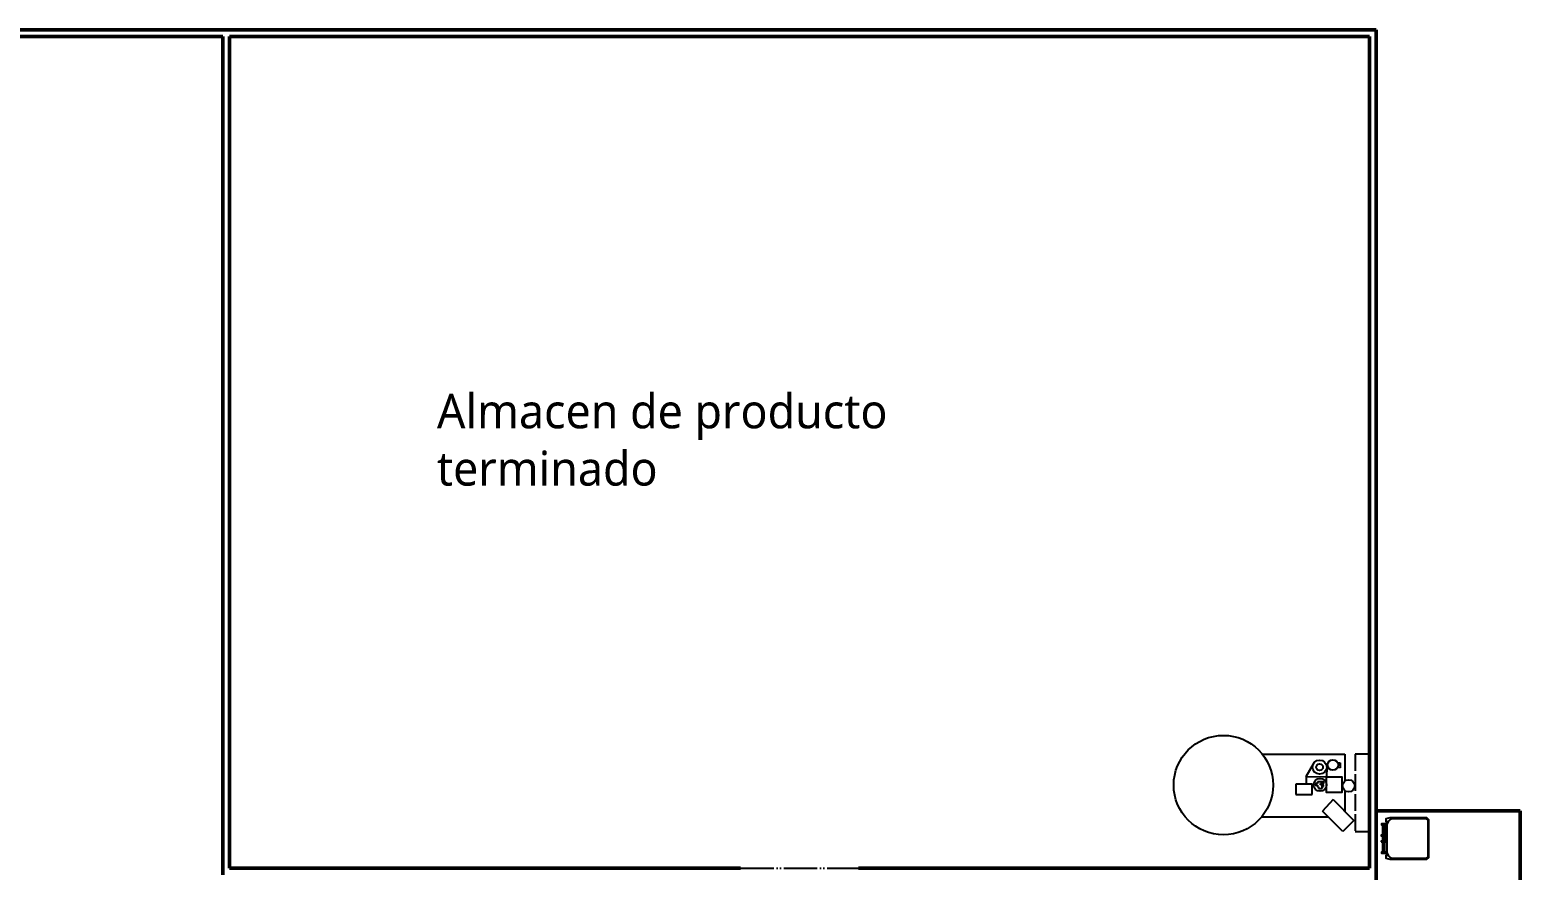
# Model space of a CAD drawing. Header units: millimetres. Extents: x 44692 to 174433, y -26273 to 14445.
# Drawn here: x 145464 to 168213, y -2151 to 10675 of the extents above; entities that cross this region are included whole.
import ezdxf

# ---------------------------------------------------------------- set-up
doc = ezdxf.new("R2010")
doc.units = ezdxf.units.MM
doc.header["$LTSCALE"] = 100
doc.linetypes.add('DASHEDX2', pattern=[3.048, 2.54, -0.508])
doc.linetypes.add('DIVIDEX2', pattern=[6.604, 5.08, -0.508, 0, -0.508, 0, -0.508])
for name, color, linetype in [('Area proceso', 90, 'DASHEDX2'), ('Maquinas', 200, 'Continuous'), ('Muebles', 112, 'Continuous'), ('Puertas', 43, 'DIVIDEX2'), ('rotulo', 211, 'Continuous')]:
    doc.layers.add(name, color=color, linetype=linetype)
doc.layers.add('Paredes', color=7, linetype='Continuous', lineweight=50)
doc.styles.add('OpenSans', font='OpenSans-Regular.ttf')

# ---------------------------------------------------------------- blocks, each defined once
blk = doc.blocks.new('MU11-9')
for points in [[(-0.043, 0.597), (-0.043, 0.583), (-0.171, 0.583), (-0.171, 0.594), (-0.178, 0.594), (-0.185, 0.594), (-0.185, 0.536, 0.065352), (-0.214, 0.523), (-0.213, 0.539), (-0.246, 0.539), (-0.258, 0.491), (-0.258, 0.025), (-0.236, 0), (0, 0), (0.236, 0), (0.258, 0.025), (0.258, 0.491), (0.246, 0.539), (0.213, 0.539), (0.214, 0.523, 0.065352), (0.185, 0.536), (0.185, 0.594), (0.178, 0.594), (0.171, 0.594), (0.171, 0.583), (0.043, 0.583), (0.043, 0.597), (0.034, 0.597), (0.034, 0.583), (0, 0.583), (-0.034, 0.583), (-0.034, 0.597)], [(-0.247, 0.472), (-0.247, 0.029), (-0.231, 0.011), (0, 0.011), (0.231, 0.011), (0.247, 0.029), (0.247, 0.472, 0.222129), (0.175, 0.528), (-0.175, 0.528, 0.222129)]]:
    blk.add_lwpolyline(points, format="xyb", close=True)
for points in [[(-0.043, 0.538), (-0.171, 0.538), (-0.171, 0.562), (-0.043, 0.562), (-0.043, 0.538)], [(0.043, 0.538), (0.171, 0.538), (0.171, 0.562), (0.043, 0.562), (0.043, 0.538)]]:
    blk.add_lwpolyline(points)
blk.add_lwpolyline([(0.034, 0.549), (0.034, 0.562), (0, 0.562), (-0.034, 0.562), (-0.034, 0.549), (0, 0.549)], close=True)

msp = doc.modelspace()

# ---------------------------------------------------------------- linework, layer by layer
at = {"layer": 'Area proceso'}
for p, q in [((165891.931, -379.901), (165691.931, -379.901)), ((165691.931, -379.901), (165691.931, -1561.447)), ((165691.931, -1561.447), (165891.931, -1561.447))]:
    msp.add_line(p, q, dxfattribs=at)
at = {"layer": 'Maquinas'}
for p, q in [((164277.947, -379.901), (165535.818, -379.901)), ((165535.818, -379.901), (165535.818, -791.886)), ((164948.434, -722.089), (165056.448, -525.372)), ((165259.653, -577.49), (165258.325, -723.794)), ((165467.292, -587.031), (165425.602, -583.289)), ((165427.377, -510.012), (165427.377, -510.012)), ((165427.377, -510.012), (165467.292, -510.012)), ((165467.292, -510.012), (165467.292, -587.031)), ((164948.434, -839.325), (164787.532, -839.325)), ((164787.532, -839.325), (164787.532, -997.397)), ((164948.434, -722.089), (164948.434, -839.325)), ((164948.434, -722.089), (165258.315, -724.903)), ((165038.117, -839.325), (164948.434, -839.325)), ((165038.117, -997.397), (165038.117, -839.325)), ((165120.391, -828.042), (165082.223, -828.042)), ((165082.223, -828.042), (165082.223, -855.044)), ((165082.223, -855.044), (165120.391, -855.044)), ((165215.015, -800.245), (165119.501, -800.245)), ((165119.501, -800.245), (165120.391, -804.216)), ((165120.391, -804.216), (165120.391, -828.042)), ((165120.391, -855.044), (165120.391, -877.282)), ((165120.391, -877.282), (165132.318, -877.282)), ((165132.318, -877.282), (165132.318, -902.696)), ((165132.318, -902.696), (165192.751, -902.696)), ((165164.92, -847.897), (165164.92, -827.247)), ((165164.92, -827.247), (165215.015, -827.247)), ((165211.039, -847.897), (165164.92, -847.897)), ((165192.751, -875.693), (165192.751, -847.897)), ((165192.751, -902.696), (165192.751, -875.693)), ((165192.751, -875.693), (165211.039, -875.693)), ((165211.039, -875.693), (165211.039, -847.897)), ((165215.015, -827.247), (165215.015, -800.245)), ((164787.532, -997.397), (164948.434, -997.397)), ((164948.434, -997.397), (165038.117, -997.397)), ((165356.7, -1073.87), (165194.227, -1250.709)), ((165356.7, -1073.87), (165674.902, -1391.683)), ((165535.818, -934.503), (165535.818, -1252.769)), ((164264.904, -1338.712), (165280.87, -1337.246)), ((165505.345, -1561.447), (165194.227, -1250.709)), ((165674.902, -1391.683), (165505.345, -1561.447))]:
    msp.add_line(p, q, dxfattribs=at)
msp.add_lwpolyline([(165258.325, -723.794), (165490.536, -723.794), (165490.536, -966.147), (165258.325, -966.147)], close=True, dxfattribs=at)
for centre, radius in [((163683.245, -851.306), 758.876), ((165151.367, -577.49), 108.286), ((165151.367, -577.49), 50.895), ((165354.878, -544.916), 80.463), ((165158.553, -847.833), 98.48), ((165595.06, -863.195), 92.706)]:
    msp.add_circle(centre, radius, dxfattribs=at)
at = {"layer": 'Paredes'}
for p, q in [((148511.465, 10675.327), (131125.573, 10675.327)), ((131125.573, 10575.327), (148411.465, 10575.327)), ((148411.465, -1424.673), (148411.465, 10575.327)), ((148511.465, 10675.327), (166013.246, 10675.327)), ((148511.465, 10575.327), (148511.465, -1424.673)), ((165913.246, 10575.327), (148511.465, 10575.327)), ((165913.246, 1632.447), (165913.246, 10575.327)), ((166013.246, -2996.404), (166013.246, 10675.327)), ((165913.246, -2121.917), (165913.246, 1632.447)), ((166013.246, -1246.404), (168213.246, -1246.404)), ((168213.246, -1246.404), (168213.246, -4146.404)), ((148411.465, -1424.673), (148411.465, -2221.917)), ((148511.465, -2121.917), (156312.246, -2121.917)), ((158112.246, -2121.917), (165913.246, -2121.917))]:
    msp.add_line(p, q, dxfattribs=at)
at = {"layer": 'Paredes', "color": 0}
msp.add_line((148511.465, -1424.673), (148511.465, -2121.917), dxfattribs=at)
at = {"layer": 'Puertas'}
msp.add_line((156312.246, -2121.917), (158112.246, -2121.917), dxfattribs=at)

# ---------------------------------------------------------------- block references
at = {"layer": 'Muebles', "xscale": 1216.969560470949, "yscale": 1216.969560470949, "zscale": 1216.969560470949, "rotation": 89.99999999999822}
msp.add_blockref('MU11-9', (166819.857, -1667.418), dxfattribs=at)

# ---------------------------------------------------------------- texts
at = {"layer": 'rotulo', "insert": (151678.254, 5117.571), "char_height": 524.55226, "width": 8255.56328, "attachment_point": 1, "style": 'OpenSans'}
msp.add_mtext('Almacen de producto terminado', dxfattribs=at)

doc.saveas('drawing.dxf')
